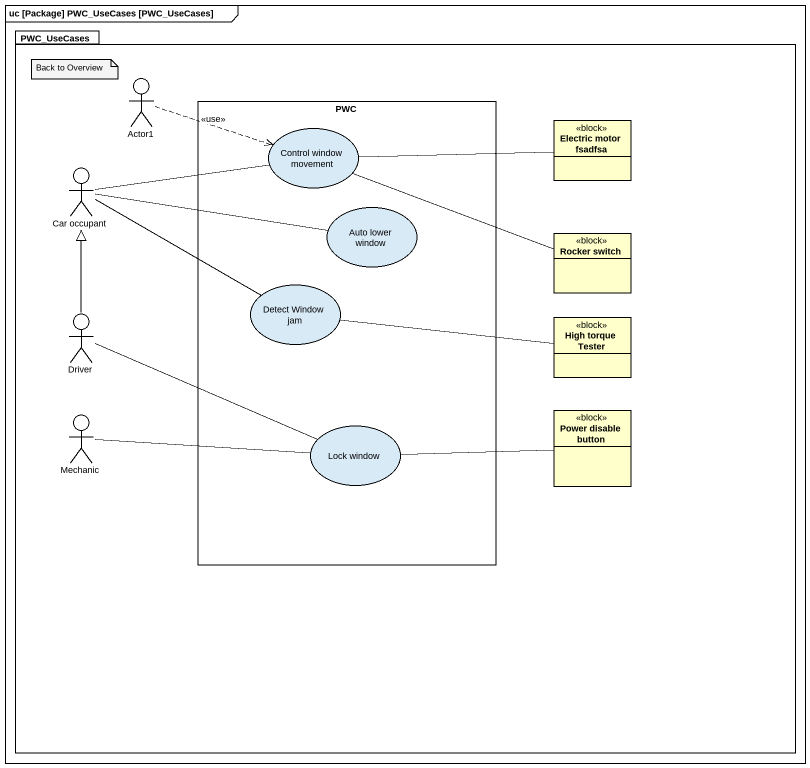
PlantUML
@startuml
mainframe uc [Package] PWC_UseCases [PWC_UseCases]
allowmixing
hide circle
hide empty members
package PWC_UseCases {
  actor Actor1
  rectangle PWC {
    usecase "Control window movement" as Control_window_movement
    usecase "Auto lower window" as Auto_lower_window
    usecase "Detect Window jam" as Detect_Window_jam
    usecase "Lock window" as Lock_window
  }
  class "Electric motor fsadfsa" as Electric_motor_fsadfsa <<block>>
  actor "Car occupant" as Car_occupant
  class "Rocker switch" as Rocker_switch <<block>>
  actor Driver
  class "High torque Tester" as High_torque_Tester <<block>>
  actor Mechanic
  class "Power disable button" as Power_disable_button <<block>>
}
Actor1 .right.> Control_window_movement : <<use>>
Control_window_movement -right- Electric_motor_fsadfsa
Control_window_movement -right- Rocker_switch
Car_occupant -right- Control_window_movement
Car_occupant -right- Auto_lower_window
Car_occupant -right- Detect_Window_jam
Detect_Window_jam -right- High_torque_Tester
Driver -up-|> Car_occupant
Driver -right- Lock_window
Mechanic -right- Lock_window
Lock_window -right- Power_disable_button
note as N1
  Back to Overview
end note
@enduml
